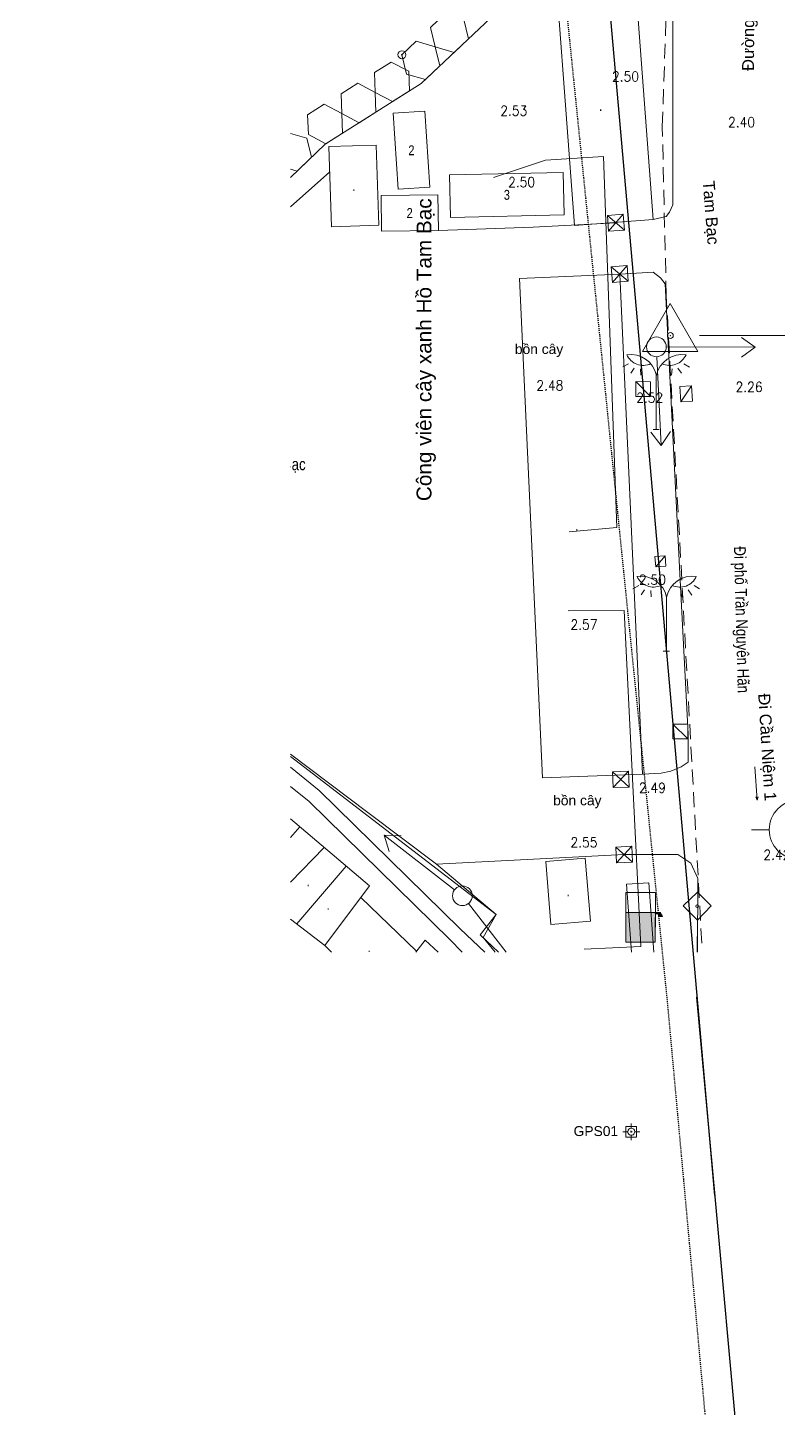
# Model space of a CAD drawing. Header units: millimetres. Extents: x 583747 to 597033, y 2304962 to 2309584.
# Drawn here: x 595492.9 to 595568.8, y 2307075.8 to 2307215.5 of the extents above; entities that cross this region are included whole.
import ezdxf
from ezdxf.enums import TextEntityAlignment as Align
from ezdxf.xclip import XClip

# ---------------------------------------------------------------- set-up
doc = ezdxf.new("R2010")
doc.units = ezdxf.units.MM
doc.header["$XCLIPFRAME"] = 0
doc.linetypes.add('DASHDOT', pattern=[1, 0.5, -0.25, 0, -0.25])
doc.linetypes.add('{Long Duong}', pattern=[2.3, 1.5, -0.8])
for name, color, linetype, lineweight in [('00_nen', 8, 'Continuous', 5), ('Code Cao do', 7, 'Continuous', 0), ('Duong RG Thua', 7, 'Continuous', 0), ('Ghi chu nha', 7, 'Continuous', 0), ('Ghi chu SH diem do cao', 7, 'Continuous', 0), ('KT-DV2', 7, 'Continuous', 15), ('KT-NEN', 7, 'Continuous', 0), ('Level 63', 7, 'Continuous', 0), ('Long Duong_ Phan Cach chat lieu rair mat', 7, 'Continuous', 0), ('Nen dc cb Hong bang', 253, 'Continuous', 60)]:
    doc.layers.add(name, color=color, linetype=linetype, lineweight=lineweight)
for name, color, linetype in [('A-ANNO-ROOM GEN', 50, 'Continuous'), ('A-PLOT LINE', 6, 'DASHDOT'), ('AFP-KERB-LINE', 2, 'Continuous')]:
    doc.layers.add(name, color=color, linetype=linetype)
doc.styles.add('ghicu', font='', dxfattribs={"width": 0.8, "height": 1})
doc.styles.add('Gothic', font='GOTHIC.TTF')
doc.styles.add('Style-.VnArial', font='')
doc.styles.add('Style-STANDARD', font='STANDARD.shx')
doc.styles.get('ghicu').set_extended_font_data('.VnArial')
doc.styles.get('Style-.VnArial').set_extended_font_data('.VnArial')

# ---------------------------------------------------------------- blocks, each defined once
blk = doc.blocks.new('nen dc cb Hong bang')
at = {"layer": '00_nen', "linetype": 'ByBlock', "lineweight": -2}
h = blk.add_hatch(dxfattribs=at)
h.set_pattern_fill('ANSI33', color=0, scale=0.1, angle=20, style=0)
h.set_pattern_definition([(65, (59.990697, 137.80486), (-0.0226576947, 0.0105654565), []), (65, (60.007308, 137.810907), (-0.0226576947, 0.0105654565), [0.0125, -0.00625])])
h.paths.add_polyline_path([(-141.11, -90.78), (-138.29, -89.75), (-137.27, -92.57), (-140.08, -93.6)])
h = blk.add_hatch(dxfattribs=at)
h.set_pattern_fill('ANSI32', color=0, scale=0.1, angle=20, style=0)
h.set_pattern_definition([(65, (59.990697, 137.80486), (-0.033986542, 0.015848185), []), (65, (60.00731, 137.810907), (-0.033986542, 0.015848185), [])])
h.paths.add_polyline_path([(-138.29, -89.75), (-137.85, -89.59), (-137.48, -89.88), (-137.86, -90.01), (-137.94, -89.77), (-138.25, -89.88)])
at = {"layer": '00_nen', "color": 0, "linetype": 'ByBlock', "lineweight": -2}
for p, q in [((-154.1, -33.39, -62.12), (-141.85, -28.93, -62.12)), ((-158.01, -31.37, -62.12), (-158.98, -36.87, -62.12)), ((-153.72, -34.96, -62.12), (-158.01, -31.37, -62.12)), ((-156.87, -35.63, -62.12), (-148.4, -32.57, -62.12)), ((-158.98, -36.87, -62.12), (-153.72, -34.96, -62.12)), ((-157.42, -36.89, -62.12), (-153.92, -45.18, -62.12)), ((-155.56, -37.52, -62.12), (-155.38, -38.13, -62.12)), ((-155.02, -37.24, -62.12), (-154.5, -37.6, -62.12)), ((-154.61, -36.62, -62.12), (-153.97, -36.73, -62.12)), ((-159.87, -38.53, -62.12), (-160.32, -39.04, -62.12)), ((-159.19, -38.76, -62.12), (-159.32, -39.35, -62.12)), ((-158.56, -38.61, -62.12), (-158.31, -39.2, -62.12)), ((-154.97, -43.82, -62.12), (-156.84, -38.67, -62.12)), ((-154.97, -43.82, -62.12), (-156.84, -38.67, -62.12)), ((-154.7, -43.72, -62.12), (-155.27, -43.93, -62.12)), ((-155.23, -43.91, -62.12), (-154.67, -43.71, -62.12)), ((-146.9, -58.24, -62.12), (-146.71, -58.85, -62.12)), ((-146.36, -57.96, -62.12), (-145.84, -58.32, -62.12)), ((-145.95, -57.34, -62.12), (-145.31, -57.45, -62.12)), ((-151.21, -59.25, -62.12), (-151.66, -59.76, -62.12)), ((-150.53, -59.47, -62.12), (-150.65, -60.07, -62.12)), ((-149.9, -59.33, -62.12), (-149.65, -59.92, -62.12)), ((-146.31, -64.53, -62.12), (-148.18, -59.39, -62.12)), ((-146.31, -64.53, -62.12), (-148.18, -59.39, -62.12)), ((-146.04, -64.44, -62.12), (-146.61, -64.64, -62.12)), ((-146.57, -64.63, -62.12), (-146.01, -64.43, -62.12)), ((-132.03, -78.55, -62.12), (-130.34, -77.94, -62.12)), ((-138.98, -87.87, -62.12), (-141.8, -88.9, -62.12)), ((-137.27, -92.57, -62.12), (-138.98, -87.87, -62.12)), ((-141.8, -88.9, -62.12), (-140.08, -93.6, -62.12)), ((-138.29, -89.75, -62.12), (-141.11, -90.78, -62.12)), ((-158.17, -94.56, -62.12), (-166.74, -91.82, -62.12)), ((-140.08, -93.6, -62.12), (-137.27, -92.57, -62.12)), ((-156.37, -95.39, -62.12), (-148.74, -100.17, -62.12))]:
    blk.add_line(p, q, dxfattribs=at)
at = {"layer": '00_nen', "color": 0, "linetype": 'ByBlock', "lineweight": -2, "flags": 128}
for points, elevation in [([(-200.52, -10.27), (-207.7, -24.3), (-215.51, -37.07), (-215.65, -38.79), (-228, -54.68)], -63.12), ([(-212.87, -6.19), (-224.44, -29.14), (-224.98, -30.29), (-225.71, -31.43), (-245.8, -57.27)], -64.12), ([(-303.56, -119), (-291.68, -100.59), (-271.86, -56.45), (-217.07, -72.37), (-198.74, -81.18), (-153.34, -95.47), (-153.8, -98.11), (-123.78, -115.59), (67.9, -11), (285.69, 123.97), (298.27, 131.73), (412.37, 202.69), (600.48, 318.14), (602.65, 319.44), (616.22, 297.59), (632.72, 304.81), (632.72, 304.81), (683.84, 336.31)], -62.12), ([(-173.34, 15.17), (-169.6, 1.2), (-161.18, -21.91), (-161.22, -22.71), (-161.41, -23.25), (-162.55, -23.98)], -62.12), ([(-180.75, 9.28), (-182.76, 8.19), (-178.8, -5.45), (-183.53, -7.5), (-189.29, -19.09), (-196.34, -28.2), (-214.62, -66.09), (-217.85, -72.48), (-223.87, -74.58), (-232.26, -77.89), (-239.07, -82.75), (-250.71, -95.3), (-257.04, -104.85), (-272.07, -134.53), (-287.41, -162.6)], -62.12), ([(-165.96, -25.57), (-173.67, -28.85), (-182.58, -32.45)], -62.12), ([(-163.82, -30.31), (-160.72, -28.99), (-159.83, -29.26), (-159.18, -29.66), (-147.45, -57.32), (-141.36, -71.68), (-140.4, -74.32), (-140.9, -75.03), (-141.73, -75.78), (-142.58, -76.33), (-144.3, -77.04)], -62.12), ([(-194.91, -30.66), (-207.98, -54.79), (-212.66, -64.19)], -62.12), ([(-198.38, -81.36), (-192.59, -83.07), (-169.08, -90.22)], -62.12), ([(-133.6, -107.8), (-156.27, -98.08), (-174.48, -89.84), (-189, -84.71), (-198.51, -83.09), (-208.34, -84.76), (-219.63, -87.58), (-227.4, -89.88), (-234.52, -93.63), (-241.29, -99.43), (-248.63, -112.22), (-252.36, -118.86), (-260.61, -134.05), (-267.95, -146.29), (-272.83, -153.3), (-280.09, -166.8), (-283.46, -173.26)], -62.12), ([(-143.27, -85.33), (-138.16, -83.47), (-136.62, -83.83), (-135.43, -85.04), (-132.27, -93.88)], -62.12), ([(-131.4, -111.74), (-156.88, -99.45), (-175.04, -91.23), (-189.38, -86.17), (-198.51, -84.61), (-208.03, -86.23), (-219.24, -89.03), (-226.83, -91.28), (-233.67, -94.88), (-240.12, -100.4), (-247.33, -112.96), (-251.05, -119.58), (-259.3, -134.8), (-266.69, -147.11), (-271.55, -154.09), (-278.77, -167.51), (-282.76, -175.16)], -62.12), ([(-143.27, -85.33), (-160.77, -92.75), (-169.08, -90.22)], -62.12), ([(-161.61, -107.6), (-168.55, -104.35), (-177.84, -101.43), (-180.85, -100.15), (-184.85, -97.66), (-189.64, -95.69), (-188.82, -93.48), (-187.78, -93.77), (-186.58, -90.78), (-178.55, -94.21), (-178.06, -92.81), (-166.4, -97.15), (-168.55, -104.35)], -62.12), ([(-161.61, -107.6), (-168.55, -104.35), (-177.84, -101.43), (-180.85, -100.15), (-184.85, -97.66), (-189.64, -95.69), (-188.82, -93.48), (-187.78, -93.77), (-186.58, -90.78), (-178.55, -94.21), (-178.06, -92.81), (-166.4, -97.15), (-168.55, -104.35)], -62.12), ([(-139.21, -104.37), (-154.17, -97.95), (-153.34, -95.47), (-160.77, -92.75)], -62.12), ([(-177.84, -101.43), (-175.05, -93.93)], -62.12), ([(-177.84, -101.43), (-175.05, -93.93)], -62.12), ([(-175.23, -102.25), (-172.02, -95.06)], -62.12), ([(-175.23, -102.25), (-172.02, -95.06)], -62.12), ([(-171.98, -103.27), (-169.3, -96.07)], -62.12), ([(-171.98, -103.27), (-169.3, -96.07)], -62.12), ([(-166.82, -98.54), (-159.65, -101.7)], -62.12), ([(-166.82, -98.54), (-159.65, -101.7)], -62.12), ([(-159.2, -100.36), (-162.54, -110.39)], -62.12), ([(-159.2, -100.36), (-162.54, -110.39)], -62.12), ([(-159.2, -100.36), (-147.28, -105.45), (-150, -111.83)], -62.12), ([(-159.2, -100.36), (-147.28, -105.45), (-150, -111.83)], -62.12)]:
    blk.add_lwpolyline(points, dxfattribs=dict(at, elevation=elevation))
at = {"layer": '00_nen', "color": 0, "linetype": 'ByBlock', "lineweight": -2, "elevation": -62.12, "flags": 128}
for points in [[(-171.86, -3.39), (-162.55, -23.98), (-169.82, -27.26), (-179.13, -6.68)], [(-190.95, -22.9), (-187.84, -29.94), (-184.89, -28.64), (-188, -21.59)], [(-183.45, -26.78), (-172.71, -22.61), (-171.15, -26.62), (-181.89, -30.8)], [(-195.9, -28.3), (-192.86, -35.82), (-188.41, -34.02), (-191.45, -26.5)], [(-189.24, -31.12), (-183.86, -29.08), (-182.58, -32.45), (-187.96, -34.5)], [(-163.82, -30.31), (-144.3, -77.04), (-153.69, -80.87), (-173.18, -34.22)], [(-146.83, -87.03), (-144.16, -92.84), (-147.81, -94.52), (-150.48, -88.72)], [(-139.95, -87.15), (-136.05, -95.83), (-138.14, -96.7), (-142.02, -88.08)]]:
    blk.add_lwpolyline(points, close=True, dxfattribs=at)
at = {"layer": '00_nen', "color": 0, "linetype": 'ByBlock', "lineweight": -2, "elevation": -62.12}
for points in [[(-186.36, -13.2), (-187.47, -11.53), (-189.46, -11.66), (-190.35, -13.45), (-189.25, -15.11), (-187.25, -14.99)], [(-188.14, -16.78), (-189.25, -15.11), (-191.25, -15.24), (-192.14, -17.03), (-191.03, -18.7), (-189.03, -18.57)], [(-190.16, -20.21), (-190.92, -18.36), (-192.9, -18.09), (-194.13, -19.68), (-193.37, -21.53), (-191.39, -21.8)], [(-192.61, -23.38), (-193.37, -21.53), (-195.35, -21.26), (-196.57, -22.84), (-195.81, -24.69), (-193.83, -24.96)], [(-195.06, -26.54), (-195.81, -24.69), (-197.8, -24.42), (-199.02, -26), (-198.26, -27.86), (-196.28, -28.12)], [(-165.56, -24.51), (-167.02, -25.17), (-166.36, -26.63), (-164.9, -25.97)], [(-197.17, -29.91), (-198.29, -28.26), (-200.29, -28.41), (-201.16, -30.21), (-200.03, -31.86), (-198.04, -31.72)], [(-164.22, -31.37), (-162.77, -30.71), (-163.42, -29.26), (-164.88, -29.91)], [(-158.56, -39.98), (-157.15, -39.47), (-156.64, -40.88), (-158.05, -41.39)], [(-143.16, -71.24), (-141.75, -70.73), (-141.23, -72.14), (-142.64, -72.65)], [(-145.76, -77.26), (-147.23, -77.88), (-146.62, -79.35), (-145.14, -78.74)], [(-143.7, -86.38), (-142.22, -85.76), (-142.84, -84.28), (-144.31, -84.9)]]:
    blk.add_lwpolyline(points, close=True, dxfattribs=at)
for points in [[(-165.56, -24.51), (-166.36, -26.63)], [(-167.02, -25.17), (-164.9, -25.97)], [(-164.22, -31.37), (-163.42, -29.26)], [(-162.77, -30.71), (-164.88, -29.91)], [(-150.06, -32.11), (-148.4, -32.57), (-149.38, -33.99)], [(-158.56, -39.98), (-156.64, -40.88)], [(-153.54, -43.5), (-153.92, -45.18), (-155.39, -44.28)], [(-143.16, -71.24), (-141.23, -72.14)], [(-147.23, -77.88), (-145.14, -78.74)], [(-145.76, -77.26), (-146.62, -79.35)], [(-142.22, -85.76), (-144.31, -84.9)], [(-143.7, -86.38), (-142.84, -84.28)], [(-132.27, -93.88), (-134.03, -89.03), (-135.88, -88.17), (-135, -86.37), (-133.21, -87.2), (-134.03, -89.03)], [(-141.11, -90.78), (-138.29, -89.75), (-137.27, -92.57), (-140.08, -93.6), (-141.11, -90.78)], [(-138.29, -89.75), (-137.85, -89.59), (-137.48, -89.88), (-137.86, -90.01), (-137.94, -89.77), (-138.25, -89.88), (-138.29, -89.75)], [(-165.71, -93.2), (-166.74, -91.82), (-165.1, -91.29)]]:
    blk.add_lwpolyline(points, dxfattribs=at)
at = {"layer": '00_nen', "color": 0, "linetype": 'ByBlock', "lineweight": -2, "extrusion": (0.000117603, -1.02282e-05, 1)}
for radius in [0.4, 0.04]:
    blk.add_circle((-192.13, -17.03, -62.14), radius, dxfattribs=at)
at = {"layer": '00_nen', "color": 0, "linetype": 'ByBlock', "lineweight": -2}
for centre, radius in [((-156.88, -34.4, -62.12), 0.3), ((-156.88, -34.4, -62.12), 0.3), ((-157.81, -35.96, -62.12), 1), ((-157.81, -35.96, -62.12), 1), ((-127.52, -76.91, -62.12), 3), ((-134.54, -87.71, -62.12), 0.141), ((-157.21, -94.86, -62.12), 1), ((-157.21, -94.86, -62.12), 1)]:
    blk.add_circle(centre, radius, dxfattribs=at)
for centre, radius, start, end in [((-154.19, -38.3, -62.12), 2.66, 101.3823, 187.9588), ((-156.52, -35.57, -62.12), 1.8, 264.6074, 356.2747), ((-159.08, -40.08, -62.12), 2.66, 32.0412, 118.6177), ((-159.05, -36.49, -62.12), 1.8, 223.7253, 315.3926), ((-145.53, -59.02, -62.12), 2.66, 101.3823, 187.9588), ((-147.86, -56.29, -62.12), 1.8, 264.6074, 356.2747), ((-150.42, -60.8, -62.12), 2.66, 32.0412, 118.6177), ((-150.39, -57.21, -62.12), 1.8, 223.7253, 315.3926)]:
    blk.add_arc(centre, radius, start, end, dxfattribs=at)
for p in [(-156.88, -34.4, -62.12), (-156.88, -34.4, -59.93)]:
    blk.add_point(p, dxfattribs=at)
at = {"layer": '00_nen', "color": 0, "linetype": 'ByBlock', "lineweight": -2, "style": 'ghicu', "width": 0.8}
for s, p in [('.', (-171.46, -15.01, -62.12)), ('2', (-187.92, -25.77, -62.12)), ('3', (-177.3, -26.7, -62.12)), ('.', (-192.16, -31.16, -62.12)), ('2', (-185.91, -31.79, -62.12)), ('.', (-159.16, -55.72, -62.12)), ('.', (-147.32, -90.78, -62.12))]:
    blk.add_text(s, height=1, rotation=20, dxfattribs=at).set_placement(p, align=Align.MIDDLE)
for s, height, rotation, p in [('§i phè TrÇn Nguyªn H·n', 1.2, 291.5709, (-143.52, -52.25, -62.12)), ('BÕn xe Tam B¹c', 1.2, 20, (-196.19, -63.24, -62.12)), ('.', 1, 20, (-172.34, -99.35, -62.12)), ('.', 1, 20, (-169.64, -100.9, -62.12)), ('.', 1, 20, (-164.27, -103.5, -62.12))]:
    blk.add_text(s, height=height, rotation=rotation, dxfattribs=at).set_placement(p)
blk = doc.blocks.new('KV1_2')
at = {"layer": 'Ghi chu SH diem do cao', "color": 1, "linetype": 'Continuous', "lineweight": 0}
for p, q in [((-7.1, 0), (-11.8, 0)), ((0, 12.3), (0, 7.1)), ((11.8, 0), (7.1, 0)), ((0, -7.1), (0, -12.2))]:
    blk.add_line(p, q, dxfattribs=at)
for start, end in [(0, 180), (180, 0)]:
    blk.add_arc((0, 0), 7.07, start, end, dxfattribs=at)
blk.add_point((0, 0), dxfattribs=at)
blk = doc.blocks.new('MT_TN_2')
at = {"layer": 'Duong RG Thua', "color": 7, "lineweight": 0}
for q in [(-0.37, 6.76), (-0.21, 0.69), (0.14, 0.71)]:
    blk.add_line((0, 0), q, dxfattribs=at)
blk = doc.blocks.new('*U31')
at = {"layer": 'Level 63', "linetype": 'Continuous', "lineweight": 0}
for points in [[(-5, 18), (-7, 24, 1), (6, -24), (5, -18, -1)], [(-6, 0, 1), (6, 0, 1)]]:
    blk.add_hatch(color=7, dxfattribs=at).paths.add_polyline_path(points)
at = {"layer": 'Level 63', "color": 7, "linetype": 'Continuous', "lineweight": 13}
for p, q in [((-167, 0), (-106, 0)), ((-106, 106), (-106, -106)), ((106, 106), (-106, 106)), ((1, 166), (1, 106)), ((106, -106), (106, 106)), ((106, 0), (167, 0)), ((-106, -106), (106, -106)), ((0, -106), (0, -166))]:
    blk.add_line(p, q, dxfattribs=at)
blk = doc.blocks.new('*U32')
at = {"layer": 'Level 63', "linetype": 'Continuous', "lineweight": 0, "extrusion": (0, 0, -1)}
blk.add_hatch(color=7, dxfattribs=at).paths.add_polyline_path([(5, 18), (7, 24, 1), (-6, -24), (-5, -18, -1)])
at = {"layer": 'Level 63', "color": 7, "linetype": 'Continuous', "lineweight": 13}
blk.add_blockref('*U31', (0, 0), dxfattribs=at)
blk = doc.blocks.new('wwww1')
at = {"layer": 'Duong RG Thua', "color": 250, "lineweight": 0}
for p, q in [((595550.95, 2307202.5), (595545.1, 2307202.15)), ((595552.32, 2307164.97), (595550.95, 2307202.5)), ((595545.1, 2307202.15), (595539.83, 2307200.38)), ((595558.69, 2307179.24), (595559.88, 2307179.3)), ((595558.69, 2307179.24), (595558.78, 2307177.69)), ((595559.88, 2307179.3), (595558.78, 2307177.69)), ((595559.88, 2307179.3), (595559.96, 2307177.76)), ((595558.78, 2307177.69), (595559.96, 2307177.76)), ((595552.32, 2307164.97), (595547.49, 2307164.54)), ((595556.17, 2307162.03), (595557.21, 2307162.1)), ((595556.25, 2307161), (595556.17, 2307162.03)), ((595557.21, 2307162.1), (595556.25, 2307161)), ((595557.28, 2307161.07), (595557.21, 2307162.1)), ((595556.25, 2307161), (595557.28, 2307161.07)), ((595553.04, 2307156.59), (595547.39, 2307156.53)), ((595554.73, 2307122.57), (595553.04, 2307156.59)), ((595549.01, 2307122.3), (595554.73, 2307122.57))]:
    blk.add_line(p, q, dxfattribs=at)
at = {"layer": 'Long Duong_ Phan Cach chat lieu rair mat', "color": 250, "linetype": '{Long Duong}', "lineweight": 0}
for p, q in [((595556.91, 2307205.52), (595557.48, 2307222.14)), ((595557.31, 2307188.43), (595556.91, 2307205.52)), ((595560.9, 2307122.91), (595557.31, 2307188.43))]:
    blk.add_line(p, q, dxfattribs=at)
at = {"layer": 'Duong RG Thua', "color": 250, "lineweight": 0, "xscale": 0.6358772682793001, "yscale": 0.4998467137577615, "zscale": 0.6358772682793001, "rotation": 359.9973000000001}
blk.add_blockref('MT_TN_2', (595566.52, 2307137.39), dxfattribs=at)
at = {"layer": 'Ghi chu SH diem do cao', "color": 250, "linetype": 'Continuous', "lineweight": 0, "xscale": 0.05, "yscale": 0.05, "zscale": 0.05, "rotation": 359.9972999999998}
blk.add_blockref('KV1_2', (595553.77, 2307103.85), dxfattribs=at)
at = {"layer": 'Level 63', "color": 250, "linetype": 'Continuous', "lineweight": 13, "ltscale": 0.01, "xscale": 0.0050890997707656, "yscale": 0.0050890997707656, "zscale": 0.0050890997707656}
blk.add_blockref('*U32', (595553.77, 2307103.85), dxfattribs=at)
at = {"layer": 'Code Cao do', "color": 250, "linetype": 'Continuous', "lineweight": 0, "style": 'Style-STANDARD'}
for s, p in [('2.50', (595551.82, 2307210.61)), ('2.53', (595540.51, 2307207.14)), ('2.40', (595563.56, 2307205.98)), ('2.50', (595541.31, 2307199.92)), ('2.48', (595544.17, 2307179.35)), ('2.26', (595564.32, 2307179.2)), ('2.52', (595554.27, 2307178.11)), ('2.50', (595554.54, 2307159.7)), ('2.57', (595547.62, 2307155.16)), ('2.49', (595554.54, 2307138.64)), ('2.55', (595547.62, 2307133.13)), ('2.42', (595567.14, 2307131.86))]:
    blk.add_text(s, height=1, rotation=359.9973, dxfattribs=at).set_placement(p, align=Align.MIDDLE_LEFT)
at = {"layer": 'Ghi chu nha', "color": 250, "linetype": 'Continuous', "lineweight": 0, "style": 'Style-.VnArial'}
for s, height, rotation, p in [('§\xadêng Tam B¹c', 1.2, 89.6433, (595565.62, 2307217.4)), ('C«ng viªn c©y xanh Hå Tam B¹c', 1.5, 89.9973, (595532.8, 2307182.96)), ('bån c©y', 1, 359.9973, (595544.44, 2307183.03)), ('bån c©y', 1, 359.9973, (595548.31, 2307137.37)), ('GPS01', 1, 359.9973, (595550.19, 2307103.91))]:
    blk.add_text(s, height=height, rotation=rotation, dxfattribs=at).set_placement(p, align=Align.MIDDLE_CENTER)
at = {"layer": 'Ghi chu nha', "color": 250, "linetype": 'Continuous', "lineweight": 0, "insert": (595567.41, 2307142.74), "char_height": 1.2, "attachment_point": 5, "rotation": 273.474, "line_spacing_factor": 0.6, "style": 'Style-.VnArial'}
blk.add_mtext('§i CÇu NiÖm 1', dxfattribs=at)
blk = doc.blocks.new('PLOT')
at = {"layer": 'A-PLOT LINE', "color": 251}
for p, q in [((3497432, 1046015), (3489675, 1062488)), ((3497432, 1046015), (3489675, 1062488)), ((3509407, 1020588), (3497432, 1046015))]:
    blk.add_line(p, q, dxfattribs=at)
blk.add_lwpolyline([(3489675, 1062488), (3444902, 1155094)], dxfattribs=at)
blk.add_lwpolyline([(3489675, 1062488), (3444902, 1155094)], dxfattribs=at)
blk.add_lwpolyline([(3489675, 1062488), (3444902, 1155094)], dxfattribs=at)
blk = doc.blocks.new('DV')
at = {"layer": 'AFP-KERB-LINE'}
for p, q in [((500355, -35810), (498479, -15258)), ((500355, -35810), (498479, -15258)), ((502875, -63402), (500355, -35810))]:
    blk.add_line(p, q, dxfattribs=at)
at = {"layer": 'AFP-KERB-LINE', "elevation": 0}
blk.add_lwpolyline([(489447, 87188), (500276, -35324)], dxfattribs=at)
ref = blk.add_blockref('PLOT', (-3147123, 179596, 0), dxfattribs=dict(rotation=340.0000000045929))
XClip(ref).set_block_clipping_path([(3437700.5976729654, 868981.9081885163), (3912891.8375199828, 1041937.3750337446), (3715693.8178756535, 1583734.481302836), (3240502.5780286361, 1410779.0144576086)])
at = {"layer": 'A-ANNO-ROOM GEN', "insert": (500269, 67367), "char_height": 1200, "width": 202631.34, "attachment_point": 1, "rotation": 274.39546, "style": 'Gothic'}
blk.add_mtext('Tam B{\\fArial|b0|i0|c0|p34;ạ}c', dxfattribs=at)

msp = doc.modelspace()

# ---------------------------------------------------------------- block references
at = {"layer": 'KT-NEN', "color": 7, "lineweight": 0}
msp.add_blockref('wwww1', (0.17, -0.04, 0), dxfattribs=at)

# ---------------------------------------------------------------- next in the draw order: block references
at = {"layer": 'KT-DV2', "xscale": 0.001, "yscale": 0.001, "zscale": 0.001}
msp.add_blockref('DV', (595062.1, 2307132.69), dxfattribs=at)
at = {"layer": 'Nen dc cb Hong bang', "color": 250, "lineweight": 5, "transparency": 33554559}
ref = msp.add_blockref('nen dc cb Hong bang', (595717.06, 2307162.89, 62.12), dxfattribs=dict(at, rotation=339.9497468043105))
XClip(ref).set_block_clipping_path([(-171.5836683674, -106.1731453789), (63.3196331146, -20.4419376096), (-26.8690377667, 226.674801995), (-261.7723392487, 140.9435942257)])

doc.saveas('drawing.dxf')
